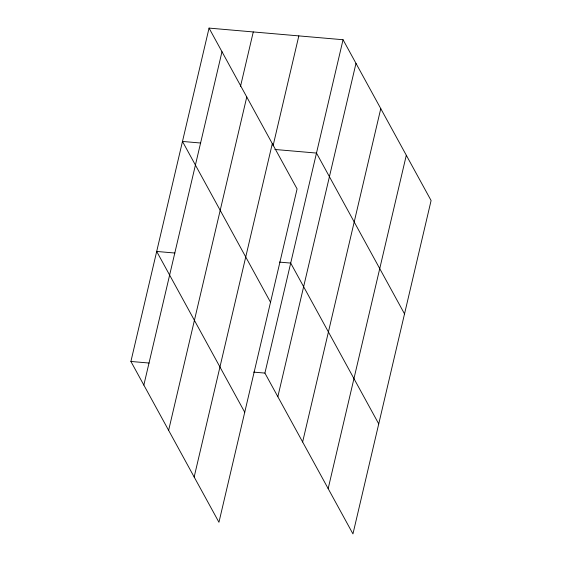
<?xml version="1.0" encoding="UTF-8"?>
<svg xmlns="http://www.w3.org/2000/svg" width="562" height="562" viewBox="0 0 562 562"><rect width="100%" height="100%" fill="white"/><g stroke="black" fill="none" stroke-linecap="round" stroke-linejoin="round"><path stroke-width="0.84" d="M209.05 28.1L297.087 188.909L218.948 522.267L130.904 361.457L209.05 28.1L343.052 39.733L431.096 200.543L352.95 533.9L264.913 373.091L343.052 39.733M143.844 385.082L221.983 51.725M240.487 86.478L253.272 31.936M168.628 430.352L246.767 96.994M194.164 476.998L272.303 143.64M273.062 145.825L298.829 35.891M277.846 396.716L355.985 63.358M302.63 441.985L380.769 108.628M328.166 488.631L406.305 155.274M200.69 143.022L182.481 141.441L270.519 302.251M274.867 149.464L316.483 153.075L404.528 313.884M174.901 253.033L156.693 251.453L244.737 412.262M279.426 262.103L290.702 263.086L378.739 423.888M130.904 361.457L149.113 363.038M253.638 372.114L264.913 373.091"/></g></svg>
